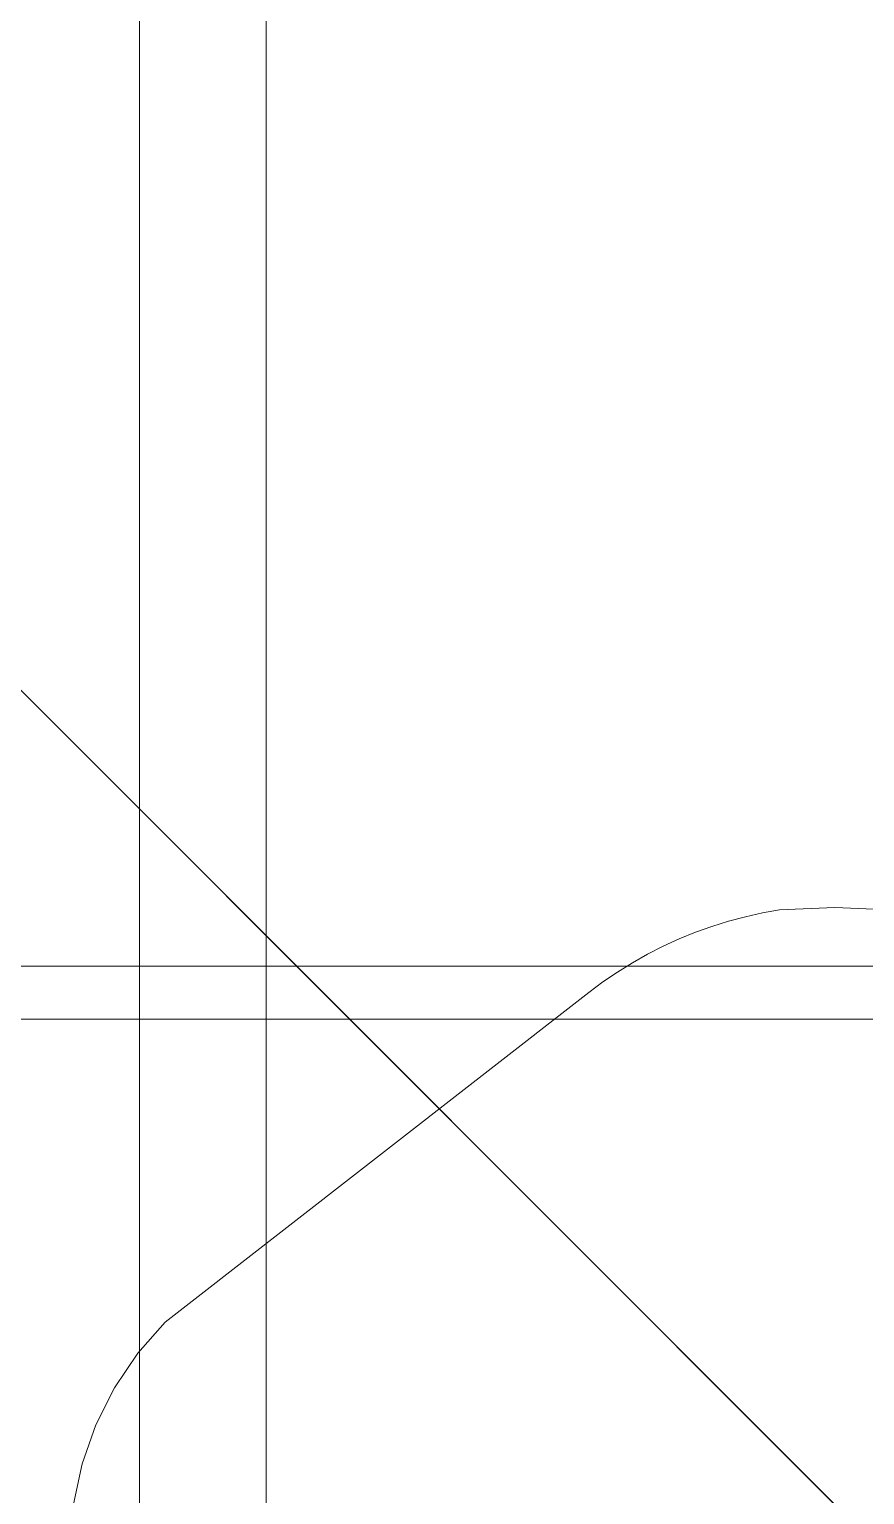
# Model space of a CAD drawing. Extents: x -566 to 72611, y -487 to 32334.
# Drawn here: x 79.21 to 89.28, y 61.27 to 78.94 of the extents above; entities that cross this region are included whole.
import ezdxf

# ---------------------------------------------------------------- set-up
doc = ezdxf.new("R2010")
doc.units = 0
doc.header["$LTSCALE"] = 0.5
doc.header["$MEASUREMENT"] = 0
doc.layers.add('ceilling', color=141, linetype='CONTINUOUS', lineweight=18)
doc.layers.add('floor', color=7, linetype='CONTINUOUS', lineweight=5, true_color=0xcfcfcf)
doc.layers.add('layout', color=7, linetype='CONTINUOUS', lineweight=5, true_color=0xcfcfcf)

msp = doc.modelspace()

# ---------------------------------------------------------------- hatches: boundary and pattern name
at = {"layer": 'floor'}
h = msp.add_hatch(dxfattribs=at)
h.set_pattern_fill('ANSI37', color=256, scale=100, angle=45)
h.set_pattern_definition([(90, (243.028, 267.632), (-12.5, 9e-16), []), (180, (243.028, 267.632), (-9e-16, -12.5), [])])
h.paths.add_polyline_path([(253.46925, 349.5), (154.11744, 349.5), (154.11744, 348.5), (101.14781, 348.5), (101.14781, 349.5), (0, 349.5), (0, 344.5), (36, 344.5, -0.33835703), (0, 308.66941), (0, 308.5), (0, 173.75), (253.46925, 173.75)])
h.paths.add_polyline_path([(36, 344.5), (0, 344.5), (0, 308.66941, 0.33835703)], flags=17)
h.paths.add_polyline_path([(253.46925, 173.75), (0, 173.75), (0, 173.74997), (0, 169.75), (253.46925, 169.75)])
h.paths.add_polyline_path([(253.46925, 169.75), (0, 169.75), (0, 149.21137), (36, 149.21137, -0.33835703), (0, 113.38078), (0, 113.21137), (0, 29.94998), (0, -5), (253.46925, -5)])
h.paths.add_polyline_path([(36, 149.21137), (0, 149.21137), (0, 113.38078, 0.33835703)], flags=17)
h.paths.add_polyline_path([(575.25, 169.75), (510, 169.75), (474.75, 169.75), (327.5, 169.75), (285.46925, 169.75), (285.46925, 165.75), (253.46925, 165.75), (253.46925, -5), (263.99725, -5), (263.99725, 95.99051), (287, 95.99051), (287, 97.5), (292, 97.5), (292, -5), (341.25, -5), (341.25, 13.02988), (341.25012, 15.02988), (346.24839, 15.02988, 0.36108524), (374.08728, 41.24999), (346.25012, 41.24999), (346.25012, 42.99999), (341.25, 42.99999), (341.25, 44.99999), (341.25, 97.5), (357.75, 97.5), (405.75, 97.5), (575.25, 97.5)])

# ---------------------------------------------------------------- linework, layer by layer
at = {"layer": 'ceilling'}
for p, q in [((82.06343, 169.75), (82.06343, -5)), ((0, 67), (341.25006, 67))]:
    msp.add_line(p, q, dxfattribs=at)
at = {"layer": 'layout'}
for points in [[(78.86543, 71.20378, -0.01238), (100.60091, 49.4657), (100.60225, 49.46696, -0.01238)], [(87.63844, 68.18328, -10.79021), (87.63844, 68.18328, -10.79021), (87.63844, 68.18328, -9.66339), (87.84206, 68.23758, -10.79021)], [(87.84206, 68.23758, -9.66339), (87.84206, 68.23758, -9.66339), (87.84206, 68.23758, -10.79021), (87.63844, 68.18328, -9.66339)], [(87.84206, 68.23758, -10.79021), (87.84206, 68.23758, -10.79021), (87.84206, 68.23758, -9.66339), (88.04751, 68.28311, -10.79021)], [(88.04751, 68.28311, -9.66339), (88.04751, 68.28311, -9.66339), (88.04751, 68.28311, -10.79021), (87.84206, 68.23758, -9.66339)], [(88.04751, 68.28311, -10.79021), (88.04751, 68.28311, -10.79021), (88.04751, 68.28311, -9.66339), (88.25463, 68.31988, -10.79021)], [(88.25463, 68.31988, -9.66339), (88.25463, 68.31988, -9.66339), (88.25463, 68.31988, -10.79021), (88.04751, 68.28311, -9.66339)], [(88.25463, 68.31988, -10.79021), (88.25463, 68.31988, -10.79021), (88.25463, 68.31988, -9.66339), (88.92102, 68.34928, -10.79021)], [(88.92102, 68.34928, -9.66339), (88.92102, 68.34928, -9.66339), (88.92102, 68.34928, -10.79021), (88.25463, 68.31988, -9.66339)], [(89.58637, 68.32106, -10.79021), (89.58637, 68.32106, -10.79021), (88.92102, 68.34928, -10.79021), (89.58637, 68.32106, -9.66339)], [(88.92102, 68.34928, -9.66339), (88.92102, 68.34928, -9.66339), (89.58637, 68.32106, -9.66339), (88.92102, 68.34928, -10.79021)], [(87.04335, 67.96926, -10.79021), (87.04335, 67.96926, -10.79021), (87.04335, 67.96926, -9.66339), (87.23878, 68.04908, -10.79021)], [(87.23878, 68.04908, -9.66339), (87.23878, 68.04908, -9.66339), (87.23878, 68.04908, -10.79021), (87.04335, 67.96926, -9.66339)], [(87.23878, 68.04908, -10.79021), (87.23878, 68.04908, -10.79021), (87.23878, 68.04908, -9.66339), (87.4373, 68.12044, -10.79021)], [(87.4373, 68.12044, -9.66339), (87.4373, 68.12044, -9.66339), (87.4373, 68.12044, -10.79021), (87.23878, 68.04908, -9.66339)], [(87.4373, 68.12044, -10.79021), (87.4373, 68.12044, -10.79021), (87.4373, 68.12044, -9.66339), (87.63844, 68.18328, -10.79021)], [(87.63844, 68.18328, -9.66339), (87.63844, 68.18328, -9.66339), (87.63844, 68.18328, -10.79021), (87.4373, 68.12044, -9.66339)], [(86.66313, 67.78525, -10.79021), (86.66313, 67.78525, -10.79021), (86.66313, 67.78525, -9.66339), (86.85135, 67.88131, -10.79021)], [(86.85135, 67.88131, -9.66339), (86.85135, 67.88131, -9.66339), (86.85135, 67.88131, -10.79021), (86.66313, 67.78525, -9.66339)], [(86.85135, 67.88131, -10.79021), (86.85135, 67.88131, -10.79021), (86.85135, 67.88131, -9.66339), (87.04335, 67.96926, -10.79021)], [(87.04335, 67.96926, -9.66339), (87.04335, 67.96926, -9.66339), (87.04335, 67.96926, -10.79021), (86.85135, 67.88131, -9.66339)], [(86.29936, 67.56965, -10.79021), (86.29936, 67.56965, -10.79021), (86.29936, 67.56965, -9.66339), (86.47899, 67.68128, -10.79021)], [(86.47899, 67.68128, -9.66339), (86.47899, 67.68128, -9.66339), (86.47899, 67.68128, -10.79021), (86.29936, 67.56965, -9.66339)], [(86.47899, 67.68128, -10.79021), (86.47899, 67.68128, -10.79021), (86.47899, 67.68128, -9.66339), (86.66313, 67.78525, -10.79021)], [(86.66313, 67.78525, -9.66339), (86.66313, 67.78525, -9.66339), (86.66313, 67.78525, -10.79021), (86.47899, 67.68128, -9.66339)], [(86.12451, 67.45047, -10.79021), (86.12451, 67.45047, -10.79021), (86.12451, 67.45047, -9.66339), (86.29936, 67.56965, -10.79021)], [(86.29936, 67.56965, -9.66339), (86.29936, 67.56965, -9.66339), (86.29936, 67.56965, -10.79021), (86.12451, 67.45047, -9.66339)], [(80.84539, 63.34931, -10.79021), (80.84539, 63.34931, -10.79021), (80.84539, 63.34931, -9.66339), (85.95478, 67.32406, -10.79021)], [(85.95478, 67.32406, -9.66339), (85.95478, 67.32406, -9.66339), (85.95478, 67.32406, -10.79021), (80.84539, 63.34931, -9.66339)], [(85.95478, 67.32406, -10.79021), (85.95478, 67.32406, -10.79021), (85.95478, 67.32406, -9.66339), (86.12451, 67.45047, -10.79021)], [(86.12451, 67.45047, -9.66339), (86.12451, 67.45047, -9.66339), (86.12451, 67.45047, -10.79021), (85.95478, 67.32406, -9.66339)], [(80.51367, 62.97382, -10.79021), (80.51367, 62.97382, -10.79021), (80.51367, 62.97382, -9.66339), (80.84539, 63.34931, -10.79021)], [(80.84539, 63.34931, -9.66339), (80.84539, 63.34931, -9.66339), (80.84539, 63.34931, -10.79021), (80.51367, 62.97382, -9.66339)], [(80.23291, 62.55907, -10.79021), (80.23291, 62.55907, -10.79021), (80.23291, 62.55907, -9.66339), (80.51367, 62.97382, -10.79021)], [(80.51367, 62.97382, -9.66339), (80.51367, 62.97382, -9.66339), (80.51367, 62.97382, -10.79021), (80.23291, 62.55907, -9.66339)], [(80.00802, 62.11243, -10.79021), (80.00802, 62.11243, -10.79021), (80.00802, 62.11243, -9.66339), (80.23291, 62.55907, -10.79021)], [(80.23291, 62.55907, -9.66339), (80.23291, 62.55907, -9.66339), (80.23291, 62.55907, -10.79021), (80.00802, 62.11243, -9.66339)], [(79.84275, 61.64135, -10.79021), (79.84275, 61.64135, -10.79021), (79.84275, 61.64135, -9.66339), (80.00802, 62.11243, -10.79021)], [(80.00802, 62.11243, -9.66339), (80.00802, 62.11243, -9.66339), (80.00802, 62.11243, -10.79021), (79.84275, 61.64135, -9.66339)], [(79.73998, 61.15385, -10.79021), (79.73998, 61.15385, -10.79021), (79.73998, 61.15385, -9.66339), (79.84275, 61.64135, -10.79021)], [(79.84275, 61.64135, -9.66339), (79.84275, 61.64135, -9.66339), (79.84275, 61.64135, -10.79021), (79.73998, 61.15385, -9.66339)]]:
    msp.add_3dface(points, dxfattribs=at)

doc.saveas('drawing.dxf')
